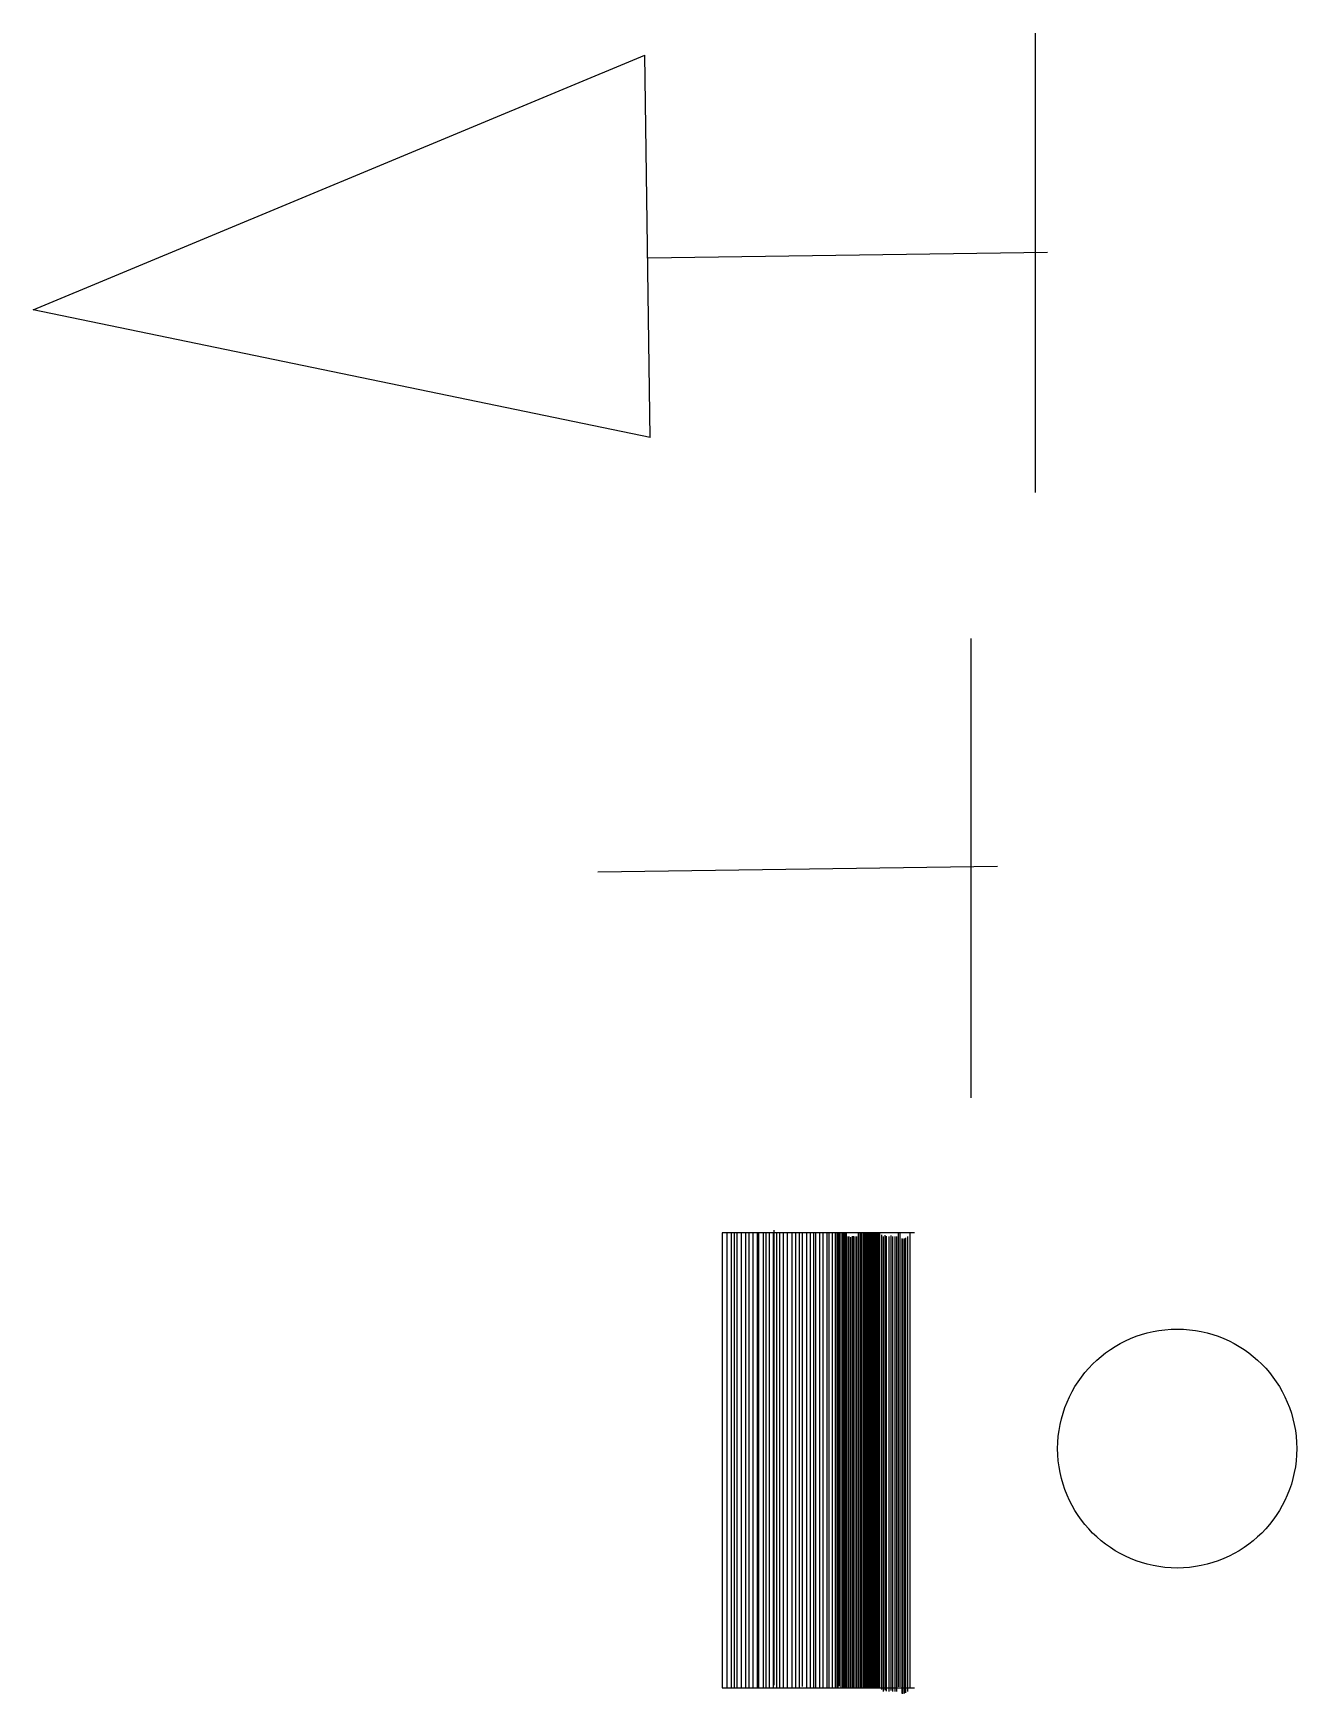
# Model space of a CAD drawing. Extents: x -2017610 to 288295, y -639251 to 250994.
# Drawn here: x -343312 to -342102, y -34950 to -33359 of the extents above; entities that cross this region are included whole.
import ezdxf

# ---------------------------------------------------------------- set-up
doc = ezdxf.new("R2010")
doc.units = 0
doc.header["$LTSCALE"] = 2
doc.header["$MEASUREMENT"] = 0
doc.layers.add('DIM', color=8, linetype='CONTINUOUS')

msp = doc.modelspace()

# ---------------------------------------------------------------- linework, layer by layer
at = {"layer": 'DIM', "color": 4}
for p, q in [((-342352.4, -33358.8), (-342352.4, -33798.8)), ((-343312.2, -33623.7), (-342726.4, -33379.9)), ((-342721.2, -33746.1), (-342726.4, -33379.9)), ((-342340.8, -33569), (-342723.6, -33574.5)), ((-342721.2, -33746.1), (-343312.2, -33623.7)), ((-342414.2, -33938.8), (-342414.2, -34378.8)), ((-342388.6, -34157.2), (-342771.4, -34162.6)), ((-342652.3, -34508.3), (-342652.3, -34944.2)), ((-342468.1, -34508.3), (-342652.3, -34508.3)), ((-342647.6, -34943.6), (-342647.6, -34507.7)), ((-342643.4, -34944.2), (-342643.4, -34508.3)), ((-342640.5, -34944.2), (-342640.5, -34508.3)), ((-342638.1, -34944.2), (-342638.1, -34508.3)), ((-342633.8, -34944.2), (-342633.8, -34508.3)), ((-342629.8, -34944.2), (-342629.8, -34508.3)), ((-342626.4, -34944.2), (-342626.4, -34508.3)), ((-342622.7, -34944.2), (-342622.7, -34508.3)), ((-342618.5, -34944.2), (-342618.5, -34508.3)), ((-342617.1, -34944.2), (-342617.1, -34508.3)), ((-342612.8, -34944.2), (-342612.8, -34508.3)), ((-342610.1, -34944.2), (-342610.1, -34507.8)), ((-342607.1, -34944.2), (-342607.1, -34507.8)), ((-342603.1, -34944.2), (-342603.1, -34508.3)), ((-342602.6, -34941.8), (-342602.6, -34505.9)), ((-342600, -34944.2), (-342600, -34508.3)), ((-342597.2, -34943.6), (-342597.2, -34507.7)), ((-342593.5, -34944.2), (-342593.5, -34508.3)), ((-342589.6, -34944.2), (-342589.6, -34508.3)), ((-342585.4, -34944.2), (-342585.4, -34508.3)), ((-342581.8, -34944.2), (-342581.8, -34507.8)), ((-342578.2, -34944.2), (-342578.2, -34507.8)), ((-342575.3, -34943), (-342575.3, -34508.3)), ((-342571.1, -34944.2), (-342571.1, -34508.3)), ((-342567.6, -34944.2), (-342567.6, -34508.3)), ((-342564.6, -34944.2), (-342564.6, -34508.3)), ((-342562.5, -34944.2), (-342562.5, -34508.3)), ((-342558.9, -34944.2), (-342558.9, -34508.3)), ((-342555.5, -34944.2), (-342555.5, -34508.3)), ((-342551.8, -34943.6), (-342551.8, -34507.7)), ((-342549.8, -34944.2), (-342549.8, -34508.3)), ((-342546.8, -34944.2), (-342546.8, -34508.3)), ((-342543.8, -34944.2), (-342543.8, -34508.3)), ((-342542.2, -34943.8), (-342542.2, -34507.9)), ((-342541.1, -34944.2), (-342541.1, -34508.3)), ((-342539.8, -34942.8), (-342539.8, -34508.3)), ((-342538.2, -34943.6), (-342538.2, -34508.3)), ((-342536.7, -34943.9), (-342536.7, -34508.3)), ((-342535.4, -34944.2), (-342535.4, -34508.3)), ((-342534.3, -34944.2), (-342534.3, -34508.3)), ((-342533.1, -34944.3), (-342533.1, -34508.3)), ((-342531.7, -34944.2), (-342531.7, -34511.7)), ((-342530.7, -34944.2), (-342530.7, -34511.7)), ((-342529.2, -34944.8), (-342529.2, -34512.3)), ((-342527.6, -34944.1), (-342527.6, -34511.5)), ((-342526.5, -34944.1), (-342526.5, -34511.5)), ((-342524.9, -34944.2), (-342524.9, -34511.7)), ((-342523.2, -34944.3), (-342523.2, -34511.8)), ((-342521.8, -34944.2), (-342521.8, -34508.3)), ((-342520.3, -34943.8), (-342520.3, -34507.9)), ((-342519.2, -34943.9), (-342519.2, -34508)), ((-342518.2, -34944.2), (-342518.2, -34508.3)), ((-342516.7, -34944.4), (-342516.7, -34508.5)), ((-342515.8, -34944.4), (-342515.8, -34508.5)), ((-342515.1, -34944.8), (-342515.1, -34508.9)), ((-342513.8, -34944.2), (-342513.8, -34508.3)), ((-342512.7, -34944.2), (-342512.7, -34508.3)), ((-342511.4, -34944.2), (-342511.4, -34508.3)), ((-342510.2, -34944.2), (-342510.2, -34508.3)), ((-342509.3, -34943.9), (-342509.3, -34508)), ((-342508.6, -34944.2), (-342508.6, -34508.3)), ((-342507.6, -34944.1), (-342507.6, -34508.2)), ((-342506.7, -34944.2), (-342506.7, -34508.3)), ((-342505.8, -34944.2), (-342505.8, -34508.3)), ((-342504.8, -34943.8), (-342504.8, -34508.3)), ((-342503.6, -34944.2), (-342503.6, -34508.3)), ((-342502.7, -34944.3), (-342502.7, -34508.3)), ((-342501.4, -34944.5), (-342501.4, -34508.3)), ((-342499.5, -34946), (-342499.5, -34510.1)), ((-342497.7, -34947.8), (-342497.7, -34511.9)), ((-342496.2, -34946.5), (-342496.2, -34510.6)), ((-342494.9, -34947.4), (-342494.9, -34511.4)), ((-342492.3, -34947.8), (-342492.3, -34511.9)), ((-342490.5, -34946.9), (-342490.5, -34511)), ((-342488.8, -34947.8), (-342488.8, -34511.9)), ((-342486.6, -34947.8), (-342486.6, -34511.9)), ((-342484.9, -34947.8), (-342484.9, -34511.9)), ((-342483.4, -34943.4), (-342483.4, -34507.5)), ((-342481.7, -34943.4), (-342481.7, -34507.5)), ((-342476.3, -34949.1), (-342476.3, -34513.2)), ((-342474.4, -34947.8), (-342474.4, -34511.9)), ((-342472.2, -34944.2), (-342472.2, -34508.3)), ((-342479.8, -34949.6), (-342479.8, -34513.7)), ((-342479.4, -34950), (-342479.4, -34514.1)), ((-342477.6, -34949.6), (-342477.6, -34513.7)), ((-342652.3, -34944.2), (-342468.1, -34944.2)), ((-342652.3, -34944.2), (-342643.4, -34944.2)), ((-342638.1, -34944.2), (-342607.1, -34944.2))]:
    msp.add_line(p, q, dxfattribs=at)
msp.add_circle((-342216.5, -34715), 114.5, dxfattribs=at)

doc.saveas('drawing.dxf')
